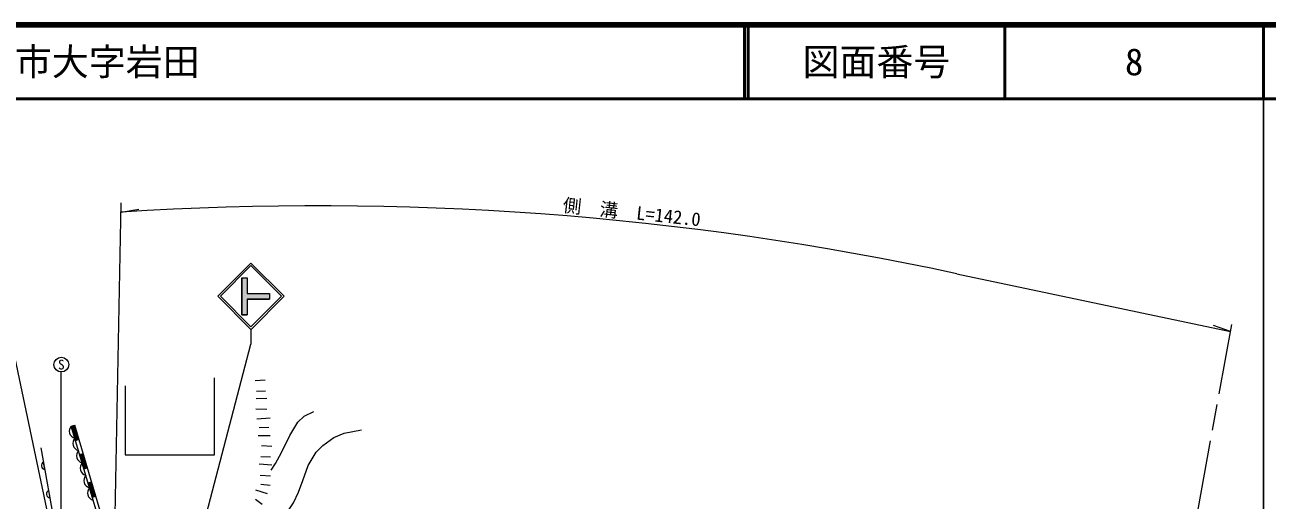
# Model space of a CAD drawing. Units: millimetres, scale not verified. Extents: x 40000 to 680000, y 20000 to 380000.
# Drawn here: x 411368 to 579500, y 315674 to 380000 of the extents above; entities that cross this region are included whole.
import ezdxf
from ezdxf.enums import TextEntityAlignment as Align

# ---------------------------------------------------------------- set-up
doc = ezdxf.new("R2010")
doc.units = ezdxf.units.MM
doc.header["$LTSCALE"] = 1000
doc.linetypes.add('CHAIN', pattern=[18.5, 12, -1.5, 3.5, -1.5])
for name, color, linetype, lineweight in [('M-BGD', 7, 'Continuous', 13), ('M-BMK', 2, 'CHAIN', 13), ('M-STR-HTXT', 7, 'Continuous', 13), ('M-STR-STRC', 7, 'Continuous', 13), ('M-TTL', 2, 'Continuous', 140), ('M-TTL-BAND', 7, 'Continuous', 25), ('M-TTL-LINE', 7, 'Continuous', 50)]:
    doc.layers.add(name, color=color, linetype=linetype, lineweight=lineweight)
doc.layers.add('M-TTL-TXT', color=7, linetype='Continuous')
doc.styles.add('ＭＳ ゴシック', font='')
doc.styles.get('ＭＳ ゴシック').set_extended_font_data('MS Gothic')

msp = doc.modelspace()

# ---------------------------------------------------------------- hatches: boundary and pattern name
at = {"layer": 'M-BGD'}
for points in [[(418137, 325825), (417657, 325683), (418223, 323765), (418703, 323907)], [(419269, 321988), (418789, 321847), (419355, 319929), (419835, 320070)], [(420401, 318152), (419921, 318010), (420487, 316092), (420967, 316234)]]:
    msp.add_hatch(color=256, dxfattribs=at).paths.add_polyline_path(points)
at = {"layer": 'M-STR-STRC'}
msp.add_hatch(color=256, dxfattribs=at).paths.add_polyline_path([(440725, 340766), (441475, 340766), (441475, 342891), (444475, 342891), (444475, 343641), (441475, 343641), (441475, 345766), (440725, 345766)])

# ---------------------------------------------------------------- linework, layer by layer
at = {"layer": 'M-BGD'}
for p, q in [((443896, 331901), (442540, 331839)), ((443947, 330404), (442717, 330372)), ((444138, 327946), (442637, 327994)), ((444106, 329414), (442685, 329367)), ((444549, 326757), (442762, 326638)), ((417657, 325683), (418137, 325825)), ((444398, 325519), (443072, 325463)), ((418223, 323765), (418703, 323907)), ((444553, 324389), (442957, 324373)), ((444809, 322938), (443376, 323017)), ((416265, 307800), (413564, 322761)), ((418789, 321847), (419269, 321988)), ((444626, 321511), (443308, 321546)), ((414091, 319840), (413915, 320815)), ((419355, 319929), (419835, 320070)), ((444802, 320402), (443103, 320566)), ((419921, 318010), (420401, 318152)), ((444594, 318919), (443205, 319022)), ((444553, 317675), (443298, 317779)), ((414783, 316010), (414607, 316985)), ((420487, 316092), (420967, 316234)), ((444190, 316525), (442624, 317033)), ((443499, 315067), (442563, 315749))]:
    msp.add_line(p, q, dxfattribs=at)
for points in [[(424963, 331163), (424963, 321811), (437024, 321811), (437024, 332240)], [(444719, 319745), (445303, 320633), (446113, 322135), (447216, 324442), (448322, 326207), (449159, 327032), (450494, 327684)], [(432866, 311406), (423784, 311015), (422335, 312309), (421107, 313992), (417657, 325683)], [(432836, 311906), (423966, 311524), (422708, 312646), (421562, 314217), (418137, 325825)], [(445207, 311314), (445623, 312295), (446328, 313325), (447283, 314656), (447706, 315293), (448390, 316751), (448986, 318334), (449726, 320360), (450810, 322151), (451715, 323089), (453179, 324139), (454581, 324742), (456924, 325205)]]:
    msp.add_lwpolyline(points, dxfattribs=at)
for centre, radius, start, end in [((418326, 325011), 948, 134.81197, 258.06558), ((418882, 323391), 1022, 137.39372, 255.48383), ((419378, 321709), 1022, 137.39372, 255.48383), ((414099, 320345), 505, 111.40693, 269.06512), ((419875, 320027), 1022, 137.39372, 255.48383), ((420371, 318346), 1022, 137.39372, 255.48383), ((414791, 316515), 505, 111.40693, 269.06512), ((420867, 316664), 1022, 137.39372, 255.48383)]:
    msp.add_arc(centre, radius, start, end, dxfattribs=at)
at = {"layer": 'M-BMK'}
msp.add_line((556376, 239094), (574732, 339468), dxfattribs=at)
at = {"layer": 'M-STR-HTXT'}
for p, q in [((415477, 309058), (405717, 355404)), ((423614, 313685), (424409, 355918)), ((424385, 354638), (426805, 355046)), ((537483, 346320), (574552, 338484)), ((574552, 338484), (572244, 339321)), ((434657, 308886), (441975, 336766)), ((416265, 307800), (416304, 333020))]:
    msp.add_line(p, q, dxfattribs=at)
msp.add_arc((451148, -54488), 410000, 77.84412, 93.74278, dxfattribs=at)
at = {"layer": 'M-STR-STRC'}
for p, q in [((437475, 343266), (441975, 347766)), ((437829, 343266), (441975, 347413)), ((446476, 343266), (441975, 347766)), ((446122, 343266), (441975, 347413)), ((440725, 345766), (441475, 345766)), ((440725, 345766), (440725, 340766)), ((441475, 345766), (441475, 343641)), ((437475, 343266), (441975, 338766)), ((437829, 343266), (441975, 339119)), ((441475, 343641), (444475, 343641)), ((441975, 339119), (446122, 343266)), ((441976, 338766), (446476, 343266)), ((444475, 343641), (444475, 342891)), ((441475, 342891), (444475, 342891)), ((441475, 342891), (441475, 340766)), ((440725, 340766), (441475, 340766)), ((441975, 338766), (441975, 336766))]:
    msp.add_line(p, q, dxfattribs=at)
msp.add_lwpolyline([(440725, 345766), (441475, 345766), (441475, 343641), (444475, 343641), (444475, 342891), (441475, 342891), (441475, 340766), (440725, 340766)], close=True, dxfattribs=at)
msp.add_circle((416304, 334020), 1000, dxfattribs=at)
at = {"layer": 'M-TTL'}
msp.add_line((680000, 380000), (40000, 380000), dxfattribs=at)
at = {"layer": 'M-TTL-BAND'}
msp.add_line((579000, 20000), (579000, 370000), dxfattribs=at)
at = {"layer": 'M-TTL-LINE'}
for p, q in [((508747, 380000), (508747, 370000)), ((509247, 380000), (509247, 370000)), ((543997, 380000), (543997, 370000)), ((579000, 380000), (579000, 370000)), ((40000, 370000), (680000, 370000))]:
    msp.add_line(p, q, dxfattribs=at)

# ---------------------------------------------------------------- texts
at = {"layer": 'M-STR-HTXT', "style": 'ＭＳ ゴシック'}
msp.add_text('側\u3000溝\u3000L=142.0', height=1833, rotation=353.893, dxfattribs=at).set_placement((493357, 353178), align=Align.BOTTOM_CENTER)
at = {"layer": 'M-STR-STRC', "style": 'ＭＳ ゴシック'}
msp.add_text('S', height=1320, dxfattribs=at).set_placement((416304, 334020), align=Align.MIDDLE_CENTER)
at = {"layer": 'M-TTL-TXT', "style": 'ＭＳ ゴシック'}
msp.add_text('光市大字岩田', height=3666, dxfattribs=at).set_placement((405024, 375000), align=Align.MIDDLE_LEFT)
for s, p in [('図面番号', (526622, 375000)), ('8', (561497, 375000))]:
    msp.add_text(s, height=3666, dxfattribs=at).set_placement(p, align=Align.MIDDLE_CENTER)

doc.saveas('drawing.dxf')
